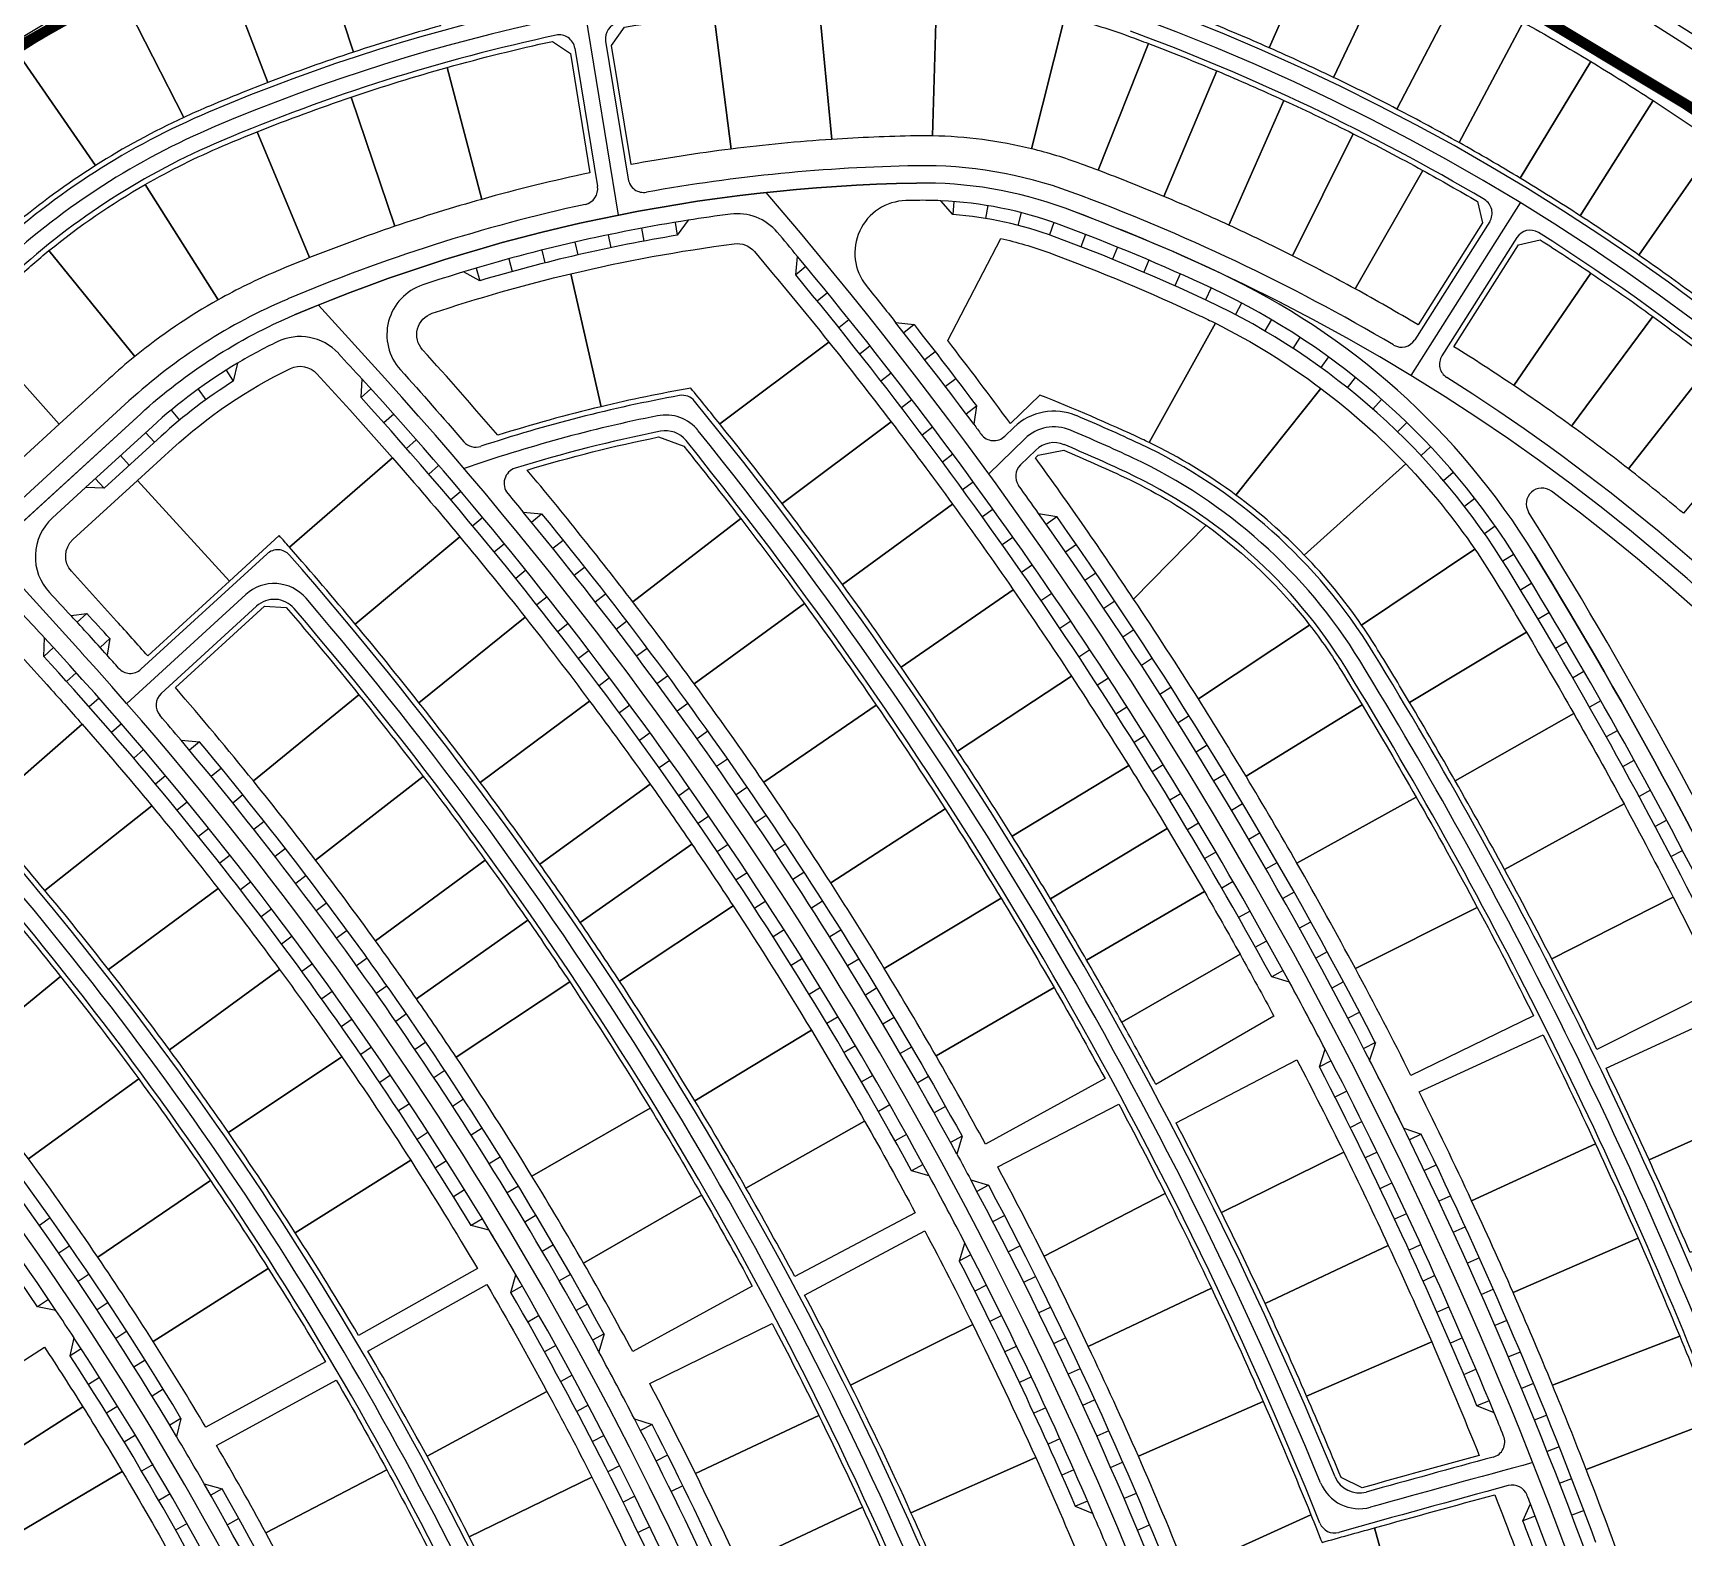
# Paper-space layout 'Layout1' of a CAD drawing. Extents: x 51 to 892, y -832 to -238.
# Drawn here: x 806.07 to 831.25, y -290.56 to -267.59 of the extents above; entities that cross this region are included whole.
import ezdxf

# ---------------------------------------------------------------- set-up
doc = ezdxf.new("R2010")
doc.units = 0
doc.header["$LTSCALE"] = 10
doc.header["$MEASUREMENT"] = 0
doc.linetypes.add('X-Base 100915$0$PHANTOMX2', pattern=[5, 2.5, -0.5, 0.5, -0.5, 0.5, -0.5])
doc.layers.add('L-ANNO-KPLN', color=254, linetype='Continuous')
doc.layers.add('L-ANNO-KPLN-SHET', color=139, linetype='X-Base 100915$0$PHANTOMX2')

# ---------------------------------------------------------------- blocks, each defined once
blk = doc.blocks.new('masterplan')
at = {"layer": 'L-ANNO-KPLN'}
for p, q in [((408006.825, 2905926.698), (408007.329, 2905923.617)), ((408006.669, 2905926.166), (408007.014, 2905924.055)), ((408007.138, 2905926.273), (408007.483, 2905924.165)), ((408012.454, 2905923.825), (408012.439, 2905923.626)), ((408012.97, 2905923.762), (408012.937, 2905923.565)), ((408013.479, 2905923.655), (408013.429, 2905923.461)), ((408021.094, 2905923.807), (408019.426, 2905921.169)), ((408007.687, 2905923.417), (408007.724, 2905923.22)), ((408008.199, 2905923.507), (408008.232, 2905923.31)), ((408013.976, 2905923.503), (408013.91, 2905923.315)), ((408020.629, 2905923.52), (408019.487, 2905921.714)), ((408006.669, 2905923.205), (408006.714, 2905923.01)), ((408007.177, 2905923.316), (408007.218, 2905923.12)), ((408014.463, 2905923.321), (408014.391, 2905923.134)), ((408014.947, 2905923.13), (408014.872, 2905922.945)), ((408021.042, 2905923.276), (408019.901, 2905921.471)), ((408005.661, 2905922.951), (408005.714, 2905922.758)), ((408006.164, 2905923.083), (408006.213, 2905922.889)), ((408015.427, 2905922.93), (408015.349, 2905922.746)), ((408005.161, 2905922.808), (408005.218, 2905922.616)), ((408010.194, 2905922.834), (408010.04, 2905922.706)), ((408015.904, 2905922.722), (408015.822, 2905922.54)), ((408010.524, 2905922.432), (408010.369, 2905922.306)), ((408016.377, 2905922.506), (408016.292, 2905922.325)), ((408003.768, 2905921.128), (408002.755, 2905922.245)), ((408016.843, 2905922.276), (408016.75, 2905922.099)), ((408010.695, 2905921.902), (408010.851, 2905922.027)), ((408011.845, 2905921.946), (408011.688, 2905921.822)), ((408017.297, 2905922.023), (408017.196, 2905921.851)), ((408011.175, 2905921.621), (408011.018, 2905921.497)), ((408017.63, 2905921.582), (408017.739, 2905921.749)), ((408012.008, 2905921.412), (408012.166, 2905921.534)), ((408018.167, 2905921.455), (408018.05, 2905921.293)), ((408001.35, 2905921.253), (408001.456, 2905921.084)), ((408001.52, 2905921.358), (408001.456, 2905921.084)), ((408003.41, 2905920.832), (408003.423, 2905921.114)), ((408011.338, 2905921.089), (408011.495, 2905921.211)), ((408012.484, 2905921.121), (408012.324, 2905921)), ((408018.457, 2905920.984), (408018.581, 2905921.14)), ((408000.919, 2905920.961), (408001.037, 2905920.8)), ((408003.558, 2905920.966), (408003.41, 2905920.832)), ((407995.622, 2905916.899), (407999.865, 2905920.782)), ((408000.509, 2905920.642), (408000.637, 2905920.488)), ((408011.813, 2905920.799), (408011.654, 2905920.678)), ((408012.638, 2905920.585), (408012.798, 2905920.705)), ((408018.98, 2905920.806), (408018.848, 2905920.656)), ((407994.45, 2905915.469), (408000.044, 2905920.587)), ((408003.905, 2905920.58), (408003.756, 2905920.447)), ((408011.968, 2905920.265), (408012.127, 2905920.385)), ((408013.368, 2905920.378), (408013.23, 2905920.244)), ((408019.223, 2905920.31), (408019.362, 2905920.454)), ((408000.357, 2905920.245), (407999.487, 2905919.449)), ((408000.119, 2905920.298), (408000.254, 2905920.151)), ((408004.25, 2905920.19), (408004.099, 2905920.058)), ((408013.535, 2905920.206), (408012.985, 2905919.671)), ((407999.735, 2905919.947), (407999.87, 2905919.8)), ((408012.439, 2905919.969), (408012.278, 2905919.85)), ((408013.703, 2905920.033), (408013.467, 2905919.805)), ((408019.727, 2905920.084), (408019.582, 2905919.947)), ((408004.591, 2905919.798), (408004.439, 2905919.667)), ((408019.922, 2905919.566), (408020.074, 2905919.696)), ((407999.204, 2905919.461), (407998.696, 2905918.997)), ((407999.487, 2905919.449), (407999.204, 2905919.461)), ((407999.352, 2905919.596), (407999.487, 2905919.449)), ((408004.929, 2905919.402), (408004.776, 2905919.273)), ((408012.585, 2905919.432), (408012.747, 2905919.55)), ((408013.051, 2905919.128), (408012.889, 2905919.012)), ((408020.403, 2905919.293), (408020.245, 2905919.171)), ((408005.263, 2905919.004), (408005.11, 2905918.876)), ((408006.008, 2905918.932), (408006.162, 2905919.059)), ((408013.745, 2905919.065), (408014.024, 2905919.017)), ((408013.86, 2905918.902), (408014.024, 2905919.017)), ((408020.548, 2905918.76), (408020.711, 2905918.875)), ((408005.594, 2905918.603), (408005.44, 2905918.476)), ((408006.491, 2905918.654), (408006.335, 2905918.528)), ((408013.19, 2905918.589), (408013.353, 2905918.705)), ((407999.144, 2905916.938), (407997.744, 2905918.483)), ((408000.048, 2905916.688), (408001.972, 2905918.448)), ((408014.322, 2905918.589), (408014.158, 2905918.475)), ((408021, 2905918.442), (408020.831, 2905918.335)), ((408005.922, 2905918.199), (408005.766, 2905918.074)), ((408006.659, 2905918.122), (408006.816, 2905918.246)), ((408013.651, 2905918.279), (408013.487, 2905918.165)), ((408014.452, 2905918.047), (408014.617, 2905918.159)), ((408007.138, 2905917.835), (408006.98, 2905917.713)), ((408013.781, 2905917.738), (408013.946, 2905917.851)), ((408021.272, 2905917.999), (408021.101, 2905917.895)), ((407999.832, 2905916.164), (408001.649, 2905917.827)), ((408000.356, 2905916.319), (408001.811, 2905917.65)), ((408006.246, 2905917.793), (408006.089, 2905917.669)), ((408014.909, 2905917.727), (408014.743, 2905917.616)), ((407998.981, 2905917.507), (407999.222, 2905917.541)), ((407999.222, 2905917.541), (407999.074, 2905917.405)), ((408006.567, 2905917.384), (408006.409, 2905917.261)), ((408007.298, 2905917.301), (408007.457, 2905917.422)), ((408014.238, 2905917.42), (408014.072, 2905917.309)), ((408021.54, 2905917.554), (408021.368, 2905917.451)), ((407999.573, 2905917.155), (407999.425, 2905917.021)), ((407999.573, 2905917.155), (407999.532, 2905916.902)), ((408015.031, 2905917.182), (408015.198, 2905917.293)), ((408021.805, 2905917.106), (408021.633, 2905917.005)), ((407998.712, 2905917.02), (407998.565, 2905916.884)), ((408006.885, 2905916.972), (408006.726, 2905916.85)), ((408007.772, 2905917.006), (408007.612, 2905916.886)), ((408014.36, 2905916.877), (408014.527, 2905916.988)), ((408015.483, 2905916.856), (408015.315, 2905916.747)), ((407999.062, 2905916.635), (407998.913, 2905916.501)), ((408007.922, 2905916.469), (408008.083, 2905916.588)), ((408021.894, 2905916.557), (408022.067, 2905916.657)), ((408007.199, 2905916.557), (408007.039, 2905916.437)), ((408014.812, 2905916.553), (408014.644, 2905916.444)), ((408015.596, 2905916.31), (408015.765, 2905916.417)), ((407999.408, 2905916.247), (407999.258, 2905916.114)), ((408007.509, 2905916.14), (408007.348, 2905916.021)), ((408008.391, 2905916.167), (408008.229, 2905916.049)), ((408014.925, 2905916.008), (408015.094, 2905916.116)), ((408022.326, 2905916.206), (408022.152, 2905916.107)), ((407999.75, 2905915.856), (407999.599, 2905915.725)), ((408016.044, 2905915.976), (408015.874, 2905915.87)), ((408000.66, 2905915.604), (408000.942, 2905915.579)), ((408000.942, 2905915.579), (408000.789, 2905915.451)), ((408007.816, 2905915.72), (408007.654, 2905915.603)), ((408008.696, 2905915.743), (408008.533, 2905915.627)), ((408015.372, 2905915.677), (408015.203, 2905915.57)), ((408022.582, 2905915.753), (408022.407, 2905915.655)), ((408000.089, 2905915.461), (407999.937, 2905915.332)), ((408008.997, 2905915.317), (408008.833, 2905915.202)), ((408016.149, 2905915.428), (408016.319, 2905915.533)), ((408001.275, 2905915.178), (408001.121, 2905915.051)), ((408008.119, 2905915.298), (408007.956, 2905915.182)), ((408015.477, 2905915.13), (408015.647, 2905915.235)), ((408016.591, 2905915.088), (408016.42, 2905914.985)), ((408022.659, 2905915.202), (408022.834, 2905915.299)), ((408000.424, 2905915.064), (408000.271, 2905914.935)), ((408008.419, 2905914.873), (408008.255, 2905914.759)), ((408009.129, 2905914.775), (408009.294, 2905914.889)), ((408023.084, 2905914.842), (408022.908, 2905914.747)), ((408000.756, 2905914.663), (408000.601, 2905914.536)), ((408001.605, 2905914.773), (408001.449, 2905914.647)), ((408015.919, 2905914.792), (408015.748, 2905914.688)), ((408016.687, 2905914.539), (408016.859, 2905914.641)), ((408001.93, 2905914.365), (408001.773, 2905914.241)), ((408008.715, 2905914.446), (408008.55, 2905914.333)), ((408009.588, 2905914.458), (408009.422, 2905914.346)), ((408016.016, 2905914.244), (408016.187, 2905914.347)), ((408023.33, 2905914.384), (408023.153, 2905914.29)), ((408001.083, 2905914.259), (408000.927, 2905914.134)), ((408017.124, 2905914.192), (408016.952, 2905914.091)), ((408001.407, 2905913.852), (408001.25, 2905913.728)), ((408002.252, 2905913.954), (408002.094, 2905913.831)), ((408009.008, 2905914.016), (408008.842, 2905913.904)), ((408009.712, 2905913.913), (408009.878, 2905914.024)), ((408016.452, 2905913.899), (408016.28, 2905913.798)), ((408023.395, 2905913.832), (408023.572, 2905913.924)), ((408009.297, 2905913.584), (408009.13, 2905913.473)), ((408010.165, 2905913.588), (408009.997, 2905913.479)), ((408017.213, 2905913.641), (408017.386, 2905913.741)), ((408001.727, 2905913.442), (408001.569, 2905913.32)), ((408002.57, 2905913.54), (408002.411, 2905913.419)), ((408016.714, 2905913.45), (408016.54, 2905913.35)), ((408002.884, 2905913.123), (408002.724, 2905913.004)), ((408009.582, 2905913.149), (408009.414, 2905913.04)), ((408010.448, 2905913.15), (408010.279, 2905913.042)), ((408017.644, 2905913.288), (408017.47, 2905913.19)), ((408002.043, 2905913.03), (408001.884, 2905912.909)), ((408016.972, 2905912.998), (408016.798, 2905912.9)), ((408017.724, 2905912.736), (408017.899, 2905912.833)), ((408002.356, 2905912.614), (408002.195, 2905912.494)), ((408003.194, 2905912.704), (408003.033, 2905912.586)), ((408009.864, 2905912.712), (408009.695, 2905912.604)), ((408010.727, 2905912.709), (408010.558, 2905912.603)), ((408017.052, 2905912.448), (408017.226, 2905912.545)), ((408018.15, 2905912.376), (408017.975, 2905912.28)), ((408002.664, 2905912.195), (408002.502, 2905912.077)), ((408003.5, 2905912.281), (408003.338, 2905912.165)), ((408010.142, 2905912.272), (408009.972, 2905912.166)), ((408011.002, 2905912.266), (408010.832, 2905912.161)), ((408017.477, 2905912.09), (408017.302, 2905911.994)), ((408003.803, 2905911.856), (408003.639, 2905911.741)), ((408010.416, 2905911.83), (408010.246, 2905911.726)), ((408011.274, 2905911.821), (408011.103, 2905911.717)), ((408018.398, 2905911.917), (408018.222, 2905911.823)), ((408002.968, 2905911.773), (408002.806, 2905911.657)), ((408003.269, 2905911.349), (408003.105, 2905911.234)), ((408004.101, 2905911.428), (408003.936, 2905911.314)), ((408010.686, 2905911.386), (408010.515, 2905911.283)), ((408011.542, 2905911.374), (408011.37, 2905911.271)), ((408018.466, 2905911.363), (408018.643, 2905911.456)), ((408003.565, 2905910.922), (408003.401, 2905910.809)), ((408004.395, 2905910.997), (408004.23, 2905910.885)), ((408010.953, 2905910.94), (408010.781, 2905910.838)), ((408011.807, 2905910.924), (408011.634, 2905910.823)), ((408018.884, 2905910.994), (408018.706, 2905910.902)), ((408018.884, 2905910.994), (408018.797, 2905910.724)), ((408004.686, 2905910.563), (408004.519, 2905910.453)), ((408018.21, 2905910.712), (408018.032, 2905910.62)), ((408003.858, 2905910.492), (408003.692, 2905910.38)), ((408011.216, 2905910.491), (408011.043, 2905910.391)), ((408012.067, 2905910.472), (408011.894, 2905910.373)), ((408004.146, 2905910.059), (408003.979, 2905909.949)), ((408004.972, 2905910.127), (408004.804, 2905910.018)), ((408011.475, 2905910.041), (408011.302, 2905909.942)), ((408018.447, 2905910.249), (408018.268, 2905910.159)), ((408012.324, 2905910.018), (408012.15, 2905909.92)), ((408018.501, 2905909.696), (408018.68, 2905909.785)), ((408004.431, 2905909.624), (408004.263, 2905909.515)), ((408005.254, 2905909.688), (408005.086, 2905909.581)), ((408011.731, 2905909.588), (408011.556, 2905909.49)), ((408012.577, 2905909.562), (408012.402, 2905909.465)), ((408019.317, 2905909.687), (408019.585, 2905909.595)), ((408019.585, 2905909.595), (408019.405, 2905909.508)), ((408018.91, 2905909.318), (408018.731, 2905909.231)), ((408004.711, 2905909.186), (408004.542, 2905909.079)), ((408005.533, 2905909.247), (408005.363, 2905909.141)), ((408011.982, 2905909.133), (408011.807, 2905909.037)), ((408012.078, 2905908.957), (408011.807, 2905909.037)), ((408019.631, 2905909.04), (408019.812, 2905909.126)), ((408005.807, 2905908.802), (408005.636, 2905908.698)), ((408012.981, 2905908.815), (408012.804, 2905908.721)), ((408018.956, 2905908.764), (408019.137, 2905908.85)), ((408004.987, 2905908.745), (408004.817, 2905908.64)), ((408020.035, 2905908.654), (408019.854, 2905908.57)), ((407998.663, 2905908.317), (407998.499, 2905908.202)), ((408005.259, 2905908.302), (408005.088, 2905908.198)), ((408006.077, 2905908.356), (408005.905, 2905908.253)), ((408013.047, 2905908.261), (408013.224, 2905908.353)), ((408019.359, 2905908.38), (408019.178, 2905908.295)), ((408020.073, 2905908.098), (408020.255, 2905908.181)), ((407998.961, 2905907.889), (407998.797, 2905907.776)), ((408006.343, 2905907.907), (408006.17, 2905907.806)), ((408012.536, 2905907.663), (408012.622, 2905907.932)), ((408013.463, 2905907.89), (408013.285, 2905907.799)), ((408019.397, 2905907.825), (408019.579, 2905907.909)), ((408012.714, 2905907.755), (408012.536, 2905907.663)), ((408020.471, 2905907.707), (408020.288, 2905907.625)), ((407999.256, 2905907.458), (407999.09, 2905907.346)), ((408005.867, 2905907.277), (408005.694, 2905907.177)), ((408006.604, 2905907.455), (408006.431, 2905907.356)), ((408012.95, 2905907.292), (408012.772, 2905907.201)), ((408013.519, 2905907.334), (408013.698, 2905907.424)), ((408019.794, 2905907.436), (408019.612, 2905907.353)), ((407998.638, 2905907.072), (407998.472, 2905906.96)), ((407999.546, 2905907.024), (407999.379, 2905906.914)), ((408020.5, 2905907.15), (408020.683, 2905907.23)), ((408006.125, 2905906.826), (408005.951, 2905906.727)), ((408006.862, 2905907.001), (408006.687, 2905906.904)), ((408013.182, 2905906.826), (408013.003, 2905906.738)), ((408013.93, 2905906.956), (408013.75, 2905906.868)), ((408019.823, 2905906.88), (408020.006, 2905906.961)), ((407999.831, 2905906.587), (407999.663, 2905906.478)), ((408007.115, 2905906.545), (408006.94, 2905906.449)), ((408007.115, 2905906.545), (408007.036, 2905906.273)), ((408020.892, 2905906.753), (408020.708, 2905906.673)), ((407999.136, 2905906.32), (407998.968, 2905906.212)), ((408006.379, 2905906.372), (408006.204, 2905906.275)), ((408013.411, 2905906.359), (408013.231, 2905906.272)), ((408013.977, 2905906.4), (408014.157, 2905906.487)), ((408020.215, 2905906.484), (408020.031, 2905906.405)), ((408020.913, 2905906.195), (408021.097, 2905906.273)), ((408000.111, 2905906.146), (407999.942, 2905906.04)), ((408014.381, 2905906.015), (408014.199, 2905905.931)), ((408020.235, 2905905.928), (408020.419, 2905906.006)), ((407999.417, 2905905.883), (407999.248, 2905905.776)), ((408006.629, 2905905.916), (408006.453, 2905905.821)), ((408013.635, 2905905.89), (408013.454, 2905905.804)), ((408021.298, 2905905.792), (408021.114, 2905905.715)), ((408000.388, 2905905.703), (408000.217, 2905905.598)), ((408014.418, 2905905.459), (408014.6, 2905905.542)), ((408020.62, 2905905.527), (408020.435, 2905905.45)), ((407999.693, 2905905.442), (407999.523, 2905905.337)), ((408000.659, 2905905.257), (408000.488, 2905905.154)), ((408000.659, 2905905.257), (408000.59, 2905904.983)), ((408006.874, 2905905.458), (408006.697, 2905905.364)), ((408007.579, 2905905.249), (408007.849, 2905905.162)), ((408013.855, 2905905.419), (408013.674, 2905905.335)), ((408021.311, 2905905.234), (408021.496, 2905905.309)), ((407999.965, 2905904.999), (407999.793, 2905904.895)), ((408007.115, 2905904.997), (408006.938, 2905904.905)), ((408007.849, 2905905.162), (408007.671, 2905905.071)), ((408014.816, 2905905.067), (408014.633, 2905904.985)), ((408014.072, 2905904.946), (408013.889, 2905904.864)), ((408021.69, 2905904.825), (408021.504, 2905904.752)), ((408000.232, 2905904.553), (408000.059, 2905904.451)), ((408007.352, 2905904.534), (408007.174, 2905904.444)), ((408008.085, 2905904.697), (408007.906, 2905904.607)), ((408014.844, 2905904.51), (408015.027, 2905904.59)), ((408001.014, 2905904.258), (408001.287, 2905904.183)), ((408014.284, 2905904.471), (408014.101, 2905904.391)), ((408021.694, 2905904.268), (408021.881, 2905904.34)), ((408000.494, 2905904.104), (408000.32, 2905904.004)), ((408001.287, 2905904.183), (408001.113, 2905904.084)), ((408007.585, 2905904.069), (408007.405, 2905903.98)), ((408008.317, 2905904.229), (408008.137, 2905904.141)), ((408014.493, 2905903.995), (408014.309, 2905903.916)), ((408015.235, 2905904.112), (408015.051, 2905904.033)), ((408014.569, 2905903.808), (408014.307, 2905903.915)), ((408021.321, 2905903.767), (408021.135, 2905903.695)), ((408022.068, 2905903.853), (408021.881, 2905903.782)), ((408000.751, 2905903.652), (408000.577, 2905903.554)), ((408001.542, 2905903.728), (408001.368, 2905903.631)), ((408007.813, 2905903.602), (408007.633, 2905903.515)), ((408015.254, 2905903.554), (408015.439, 2905903.632))]:
    blk.add_line(p, q, dxfattribs=at)
at = {"layer": 'L-ANNO-KPLN', "flags": 128}
for points in [[(407987.089, 2905922.587, 0.491701), (407986.961, 2905921.645), (407988.73, 2905919.853, 0.404803), (407989.564, 2905919.834, -0.001364), (407990.049, 2905920.28), (407995.643, 2905925.397, -0.085265), (407999.848, 2905928.098, -0.033159), (408003.847, 2905929.488), (408004.83, 2905929.725, -0.054931), (408011.772, 2905930.61, -0.092871), (408016.4, 2905929.824, -0.235816), (408038.881, 2905905.895)], [(408039.142, 2905905.689, 0.237759), (408016.466, 2905930.004, 0.092871), (408011.769, 2905930.802, 0.100087), (407999.328, 2905928.065), (407999.328, 2905928.065, -0.010032), (407998.144, 2905927.57), (407994.226, 2905926.023, 0.036422), (407987.089, 2905922.587)], [(407989.65, 2905918.613), (407996.199, 2905924.789, -0.085265), (408000.169, 2905927.339, -0.033055), (408004.053, 2905928.69), (408005.024, 2905928.924, -0.054931), (408011.786, 2905929.786, -0.092871), (408016.114, 2905929.051, -0.235975), (408038.098, 2905905.638), (408038.827, 2905903.603, -0.048331), (408039.536, 2905900.795, -0.029547), (408039.928, 2905896.53)]]:
    blk.add_lwpolyline(points, format="xyb", dxfattribs=at)
at = {"layer": 'L-ANNO-KPLN'}
for points in [[(408004.619, 2905926.506, 0.012026), (408003.291, 2905926.104), (408002.641, 2905928.08, -0.01181), (408004.036, 2905928.503)], [(408018.105, 2905928.074), (408017.266, 2905926.17, 0.008039), (408016.271, 2905926.59), (408017.042, 2905928.521, -0.008084)], [(408003.291, 2905926.104, 0.012034), (408001.984, 2905925.639), (408001.24, 2905927.581, -0.012034), (408002.641, 2905928.08)], [(408019.139, 2905927.598), (408018.247, 2905925.719, 0.008047), (408017.266, 2905926.17), (408018.105, 2905928.074, -0.008001)], [(408001.984, 2905925.639, 0.008745), (408001.049, 2905925.262, 0.008186), (408000.702, 2905925.108), (407999.754, 2905926.961, -0.00968), (408000.238, 2905927.177, -0.008738), (408001.24, 2905927.581)], [(408020.173, 2905927.082), (408019.213, 2905925.236, 0.008041), (408018.247, 2905925.719), (408019.139, 2905927.598, -0.008104)], [(408000.702, 2905925.108, 0.032949), (407999.353, 2905924.372), (407998.17, 2905926.086, -0.032927), (407999.754, 2905926.961)], [(408012.186, 2905926.905), (408012.126, 2905924.826, 0.009188), (408011.871, 2905924.826, 0.012251), (408010.591, 2905924.773), (408010.39, 2905926.845, -0.012823), (408011.835, 2905926.906, -0.009775)], [(408014.146, 2905926.646), (408013.638, 2905924.629, 0.054935), (408012.126, 2905924.826), (408012.186, 2905926.905, -0.054859)], [(408021.142, 2905926.559), (408020.163, 2905924.723, 0.008036), (408019.213, 2905925.236), (408020.173, 2905927.082, -0.007728)], [(408009.056, 2905924.626, 0.014789), (408007.527, 2905924.388), (408007.23, 2905926.205), (408007.428, 2905926.484, -0.01222), (408008.791, 2905926.689)], [(408010.591, 2905924.773, 0.014748), (408009.056, 2905924.626), (408008.791, 2905926.689, -0.014254), (408010.39, 2905926.845)], [(408015.118, 2905926.349, -0.002535), (408015.423, 2905926.235), (408014.656, 2905924.301, 0.002232), (408014.398, 2905924.397), (408014.398, 2905924.397, 0.028556), (408013.638, 2905924.629), (408014.146, 2905926.646, -0.028151)], [(408022.171, 2905925.961), (408021.095, 2905924.18, 0.008036), (408020.163, 2905924.723), (408021.142, 2905926.559, -0.008335)], [(408006.602, 2905926.081), (408006.899, 2905924.263, 0.016255), (408005.249, 2905923.858), (408004.723, 2905925.87, -0.014668), (408006.329, 2905926.268)], [(408016.466, 2905925.818), (408015.659, 2905923.901, 0.008741), (408014.656, 2905924.301), (408015.423, 2905926.235, -0.008525)], [(407999.353, 2905924.372, 0.033098), (407998.106, 2905923.461), (407996.77, 2905925.056, -0.031627), (407998.17, 2905926.086)], [(408023.123, 2905925.365), (408022.011, 2905923.607, 0.008034), (408021.095, 2905924.18), (408022.171, 2905925.961, -0.007884)], [(408005.249, 2905923.858, 0.013277), (408003.923, 2905923.447), (408003.256, 2905925.417, -0.013621), (408004.723, 2905925.87)], [(408017.49, 2905925.367), (408016.647, 2905923.465, 0.008755), (408015.659, 2905923.901), (408016.466, 2905925.818, -0.008493)], [(408003.923, 2905923.447, 0.013276), (408002.621, 2905922.968), (408001.824, 2905924.889, -0.013536), (408003.256, 2905925.417)], [(408018.548, 2905924.858), (408017.619, 2905922.997, 0.008731), (408016.647, 2905923.465), (408017.49, 2905925.367, -0.008891)], [(408024.094, 2905924.713), (408022.907, 2905923.006, 0.00803), (408022.011, 2905923.607), (408023.123, 2905925.365, -0.00822)], [(408002.621, 2905922.968, 0.005306), (408002.111, 2905922.758, 0.027485), (408001.227, 2905922.325), (408000.114, 2905924.084, -0.029998), (408001.299, 2905924.673, -0.005073), (408001.824, 2905924.889)], [(408019.607, 2905924.3), (408018.575, 2905922.493, 0.008745), (408017.619, 2905922.997), (408018.548, 2905924.858, -0.009079)], [(408025.018, 2905924.049), (408023.785, 2905922.374, 0.008059), (408022.907, 2905923.006), (408024.094, 2905924.713, -0.007996)], [(408020.443, 2905923.824), (408020.521, 2905923.499), (408019.537, 2905921.943, 0.00898), (408018.575, 2905922.493), (408019.607, 2905924.3, -0.007308)], [(408001.227, 2905922.325, 0.042955), (407999.956, 2905921.462), (407998.645, 2905923.076, -0.040438), (408000.114, 2905924.084)], [(408009.41, 2905923.061, -0.006632), (408010.545, 2905921.68), (408008.879, 2905920.433, 0.002697), (408008.439, 2905920.976, 0.015444), (408007.069, 2905920.694), (408006.61, 2905922.723, -0.025654), (408009.102, 2905923.18, -0.255298)], [(408013.9, 2905923.046, -0.021168), (408016.205, 2905922.083, -0.00643), (408016.445, 2905921.967), (408015.435, 2905920.146, 0.003837), (408015.323, 2905920.199, 0.015481), (408013.763, 2905920.872), (408013.315, 2905920.438, 0.005767), (408012.359, 2905921.703), (408013.168, 2905923.26, -0.034576)], [(408022.172, 2905922.733), (408020.995, 2905921.018, 0.008798), (408020.083, 2905921.61), (408021.067, 2905923.165), (408021.398, 2905923.24, -0.00703)], [(407999.956, 2905921.462, 0.014696), (407999.558, 2905921.118), (407998.8, 2905920.425), (407997.416, 2905921.978), (407998.154, 2905922.653, -0.014718), (407998.645, 2905923.076)], [(408007.069, 2905920.694, 0.018072), (408005.493, 2905920.258, 0.006933), (408004.346, 2905921.562, -0.541096), (408004.492, 2905922.119, -0.022293), (408006.61, 2905922.723)], [(408023.117, 2905922.071), (408021.879, 2905920.399, 0.008737), (408020.995, 2905921.018), (408022.172, 2905922.733, -0.008778)], [(408018.053, 2905920.973), (408016.756, 2905919.346, 0.046055), (408015.435, 2905920.146), (408016.445, 2905921.967, -0.045216)], [(408024.031, 2905921.381), (408022.746, 2905919.746, 0.008798), (408021.879, 2905920.399), (408023.117, 2905922.071, -0.008711)], [(408011.495, 2905920.464), (408009.831, 2905919.217, 0.005912), (408008.879, 2905920.433), (408010.545, 2905921.68, -0.005736)], [(408024.921, 2905920.66), (408023.584, 2905919.067, 0.008733), (408022.746, 2905919.746), (408024.031, 2905921.381, -0.008705)], [(408002.733, 2905921.197), (408003.234, 2905920.645, -0.004009), (408003.887, 2905919.912), (408002.314, 2905918.551, 0.00105), (408002.159, 2905918.727), (408001.398, 2905918.031), (407999.994, 2905919.566), (408000.53, 2905920.056, -0.07264), (408002.329, 2905921.276, -0.332926)], [(408019.348, 2905919.821), (408017.799, 2905918.431, 0.041351), (408016.756, 2905919.346), (408018.053, 2905920.973, -0.041441)], [(408012.433, 2905919.206), (408010.754, 2905917.979, 0.005911), (408009.831, 2905919.217), (408011.495, 2905920.464, -0.005828)], [(408008.332, 2905920.091, -0.005429), (408009.202, 2905918.986), (408007.552, 2905917.718, 0.010264), (408005.942, 2905919.727, -0.023503), (408007.946, 2905920.232)], [(408004.914, 2905918.71), (408003.318, 2905917.377, 0.006535), (408002.314, 2905918.551), (408003.887, 2905919.912, -0.006453)], [(408015.051, 2905919.62, -0.046863), (408016.302, 2905918.884), (408015.195, 2905917.759, 0.009527), (408013.697, 2905919.916), (408013.737, 2905919.956), (408014.131, 2905920.03, -0.009401)], [(408020.403, 2905918.519), (408018.675, 2905917.361, 0.041252), (408017.799, 2905918.431), (408019.348, 2905919.821, -0.040073)], [(408001.398, 2905918.031), (408000.152, 2905916.891, 0.003171), (407999.677, 2905917.422), (407998.988, 2905918.182, -0.412811), (407999.011, 2905918.666), (407999.994, 2905919.566)], [(408013.358, 2905917.902), (408011.647, 2905916.719, 0.005912), (408010.754, 2905917.979), (408012.433, 2905919.206, -0.005951)], [(408010.171, 2905917.691), (408008.491, 2905916.465, 0.006248), (408007.552, 2905917.718), (408009.202, 2905918.986, -0.006244)], [(408017.881, 2905917.363), (408016.183, 2905916.235, 0.006593), (408015.195, 2905917.759), (408016.302, 2905918.884, -0.070992)], [(408005.91, 2905917.483), (408004.29, 2905916.178, 0.006534), (408003.318, 2905917.377), (408004.914, 2905918.71, -0.006455)], [(408020.692, 2905918.074, -0.003282), (408021.188, 2905917.253), (408019.406, 2905916.182, 0.0033), (408018.919, 2905916.986, 0.013313), (408018.675, 2905917.361), (408020.403, 2905918.519, -0.012705)], [(408014.248, 2905916.581), (408012.51, 2905915.439, 0.005912), (408011.647, 2905916.719), (408013.358, 2905917.902, -0.005915)], [(408002.265, 2905917.632, -0.007407), (408003.375, 2905916.298), (408001.763, 2905914.984, 0.008221), (408000.573, 2905916.409), (408001.931, 2905917.651)], [(408011.269, 2905916.139), (408009.554, 2905914.963, 0.007339), (408008.491, 2905916.465), (408010.171, 2905917.691, -0.007352)], [(408006.894, 2905916.203), (408005.226, 2905914.96, 0.006499), (408004.29, 2905916.178), (408005.91, 2905917.483, -0.006593)], [(408018.373, 2905916.652, -0.002117), (408018.681, 2905916.146), (408016.911, 2905915.054, 0.005053), (408016.183, 2905916.235), (408017.881, 2905917.363, -0.027925)], [(407997.928, 2905917.207), (407998.61, 2905916.455, -0.003715), (407999.15, 2905915.85), (407997.582, 2905914.483), (407997.554, 2905914.514), (407997.001, 2905914.008), (407995.62, 2905915.564), (407997.441, 2905917.23, -0.415617)], [(408021.911, 2905916.013), (408020.104, 2905914.983, 0.004854), (408019.406, 2905916.182), (408021.188, 2905917.253, -0.004893)], [(408015.121, 2905915.218), (408013.343, 2905914.139, 0.005916), (408012.51, 2905915.439), (408014.248, 2905916.581, -0.006008)], [(408004.354, 2905915.053), (408002.712, 2905913.776, 0.006801), (408001.763, 2905914.984), (408003.375, 2905916.298, -0.006776)], [(408007.819, 2905914.934), (408006.135, 2905913.712, 0.006531), (408005.226, 2905914.96), (408006.894, 2905916.203, -0.006412)], [(408012.319, 2905914.558), (408010.573, 2905913.429, 0.007347), (408009.554, 2905914.963), (408011.269, 2905916.139, -0.007345)], [(408019.509, 2905914.735), (408017.688, 2905913.729, 0.005589), (408016.911, 2905915.054), (408018.681, 2905916.146, -0.005788)], [(408000.212, 2905914.606), (407998.583, 2905913.311, 0.007293), (407997.582, 2905914.483), (407999.15, 2905915.85, -0.007446)], [(408022.679, 2905914.632), (408020.854, 2905913.633, 0.005394), (408020.104, 2905914.983), (408021.911, 2905916.013, -0.00538)], [(408015.709, 2905914.258), (408013.926, 2905913.187, 0.004291), (408013.343, 2905914.139), (408015.121, 2905915.218, -0.004203)], [(408005.302, 2905913.776), (408003.628, 2905912.543, 0.006801), (408002.712, 2905913.776), (408004.354, 2905915.053, -0.00682)], [(408008.453, 2905914.021), (408006.751, 2905912.825, 0.004583), (408006.135, 2905913.712), (408007.819, 2905914.934, -0.00456)], [(408001.225, 2905913.345), (407999.552, 2905912.109, 0.007303), (407998.583, 2905913.311), (408000.212, 2905914.606, -0.007364)], [(408020.439, 2905913.055), (408018.579, 2905912.121, 0.006683), (408017.688, 2905913.729), (408019.509, 2905914.735, -0.006785)], [(408023.428, 2905913.212), (408021.575, 2905912.268, 0.005405), (408020.854, 2905913.633), (408022.679, 2905914.632, -0.005465)], [(408013.173, 2905913.194), (408011.391, 2905912.122, 0.006158), (408010.573, 2905913.429), (408012.319, 2905914.558, -0.006238)], [(408016.276, 2905913.296), (408014.478, 2905912.251, 0.004171), (408013.926, 2905913.187), (408015.709, 2905914.258)], [(408009.085, 2905913.077), (408007.351, 2905911.927, 0.00459), (408006.751, 2905912.825), (408008.453, 2905914.021, -0.004681)], [(408005.951, 2905912.86), (408004.251, 2905911.661, 0.004797), (408003.628, 2905912.543), (408005.302, 2905913.776, -0.004842)], [(407997.658, 2905913.417, -0.008766), (407998.823, 2905912), (407997.214, 2905910.681, 0.009741), (407995.971, 2905912.191, -0.002463), (407996.772, 2905912.931), (407997.325, 2905913.437)], [(408002.162, 2905912.108), (408000.485, 2905910.879, 0.007315), (407999.552, 2905912.109), (408001.225, 2905913.345, -0.007064)], [(408010.278, 2905911.18), (408008.499, 2905910.103, 0.009112), (408007.351, 2905911.927), (408009.085, 2905913.077, -0.009163)], [(408013.981, 2905911.832), (408012.181, 2905910.788, 0.006188), (408011.391, 2905912.122), (408013.173, 2905913.194, -0.006144)], [(408016.819, 2905912.339), (408015.014, 2905911.305, 0.004169), (408014.478, 2905912.251), (408016.276, 2905913.296, -0.004115)], [(408021.297, 2905911.402), (408019.428, 2905910.49, 0.006679), (408018.579, 2905912.121), (408020.439, 2905913.055, -0.006578)], [(408024.124, 2905911.824), (408022.266, 2905910.887, 0.005404), (408021.575, 2905912.268), (408023.428, 2905913.212, -0.005277)], [(408006.59, 2905911.918), (408004.858, 2905910.767, 0.00481), (408004.251, 2905911.661), (408005.951, 2905912.86, -0.004903)], [(408017.337, 2905911.392), (408015.534, 2905910.352, 0.004179), (408015.014, 2905911.305), (408016.819, 2905912.339, -0.004014)], [(408003.112, 2905910.776), (408001.382, 2905909.622, 0.007312), (408000.485, 2905910.879), (408002.162, 2905912.108, -0.007441)], [(408000.014, 2905910.439), (407998.33, 2905909.218, 0.009163), (407997.214, 2905910.681), (407998.823, 2905912, -0.009388)], [(408007.817, 2905909.992), (408006.014, 2905908.954, 0.009533), (408004.858, 2905910.767), (408006.59, 2905911.918, -0.009765)], [(408014.759, 2905910.441), (408012.934, 2905909.443, 0.006163), (408012.181, 2905910.788), (408013.981, 2905911.832, -0.006183)], [(408024.959, 2905910.052), (408023.061, 2905909.201, 0.005407), (408022.406, 2905910.599), (408024.296, 2905911.469, -0.005315)], [(408011.091, 2905909.793), (408009.28, 2905908.771, 0.006543), (408008.499, 2905910.103), (408010.278, 2905911.18, -0.006585)], [(408022.242, 2905909.449), (408020.353, 2905908.577, 0.006703), (408019.553, 2905910.239), (408021.444, 2905911.108, -0.006504)], [(408004.164, 2905909.196), (408002.402, 2905908.09, 0.00869), (408001.382, 2905909.622), (408003.112, 2905910.776, -0.008635)], [(408018.401, 2905909.32), (408016.535, 2905908.401, 0.00587), (408015.843, 2905909.768), (408017.686, 2905910.73, -0.005882)], [(408001.11, 2905908.886), (407999.391, 2905907.715, 0.009166), (407998.33, 2905909.218), (408000.014, 2905910.439, -0.009102)], [(408015.677, 2905908.688), (408013.829, 2905907.733, 0.006136), (408013.121, 2905909.096), (408014.968, 2905910.054, -0.005962)], [(408025.615, 2905908.568), (408023.686, 2905907.789, 0.0054), (408023.061, 2905909.201), (408024.959, 2905910.052, -0.005526)], [(408008.604, 2905908.664), (408006.802, 2905907.626, 0.006841), (408006.014, 2905908.954), (408007.817, 2905909.992, -0.006614)], [(408011.864, 2905908.394), (408010.024, 2905907.422, 0.00653), (408009.28, 2905908.771), (408011.091, 2905909.793, -0.006539)], [(408019.082, 2905907.896), (408017.201, 2905907.008, 0.005916), (408016.535, 2905908.401), (408018.401, 2905909.32, -0.005867)], [(408022.893, 2905908.007), (408020.986, 2905907.178, 0.005589), (408020.353, 2905908.577), (408022.242, 2905909.449, -0.005599)], [(408005.183, 2905907.542), (408003.369, 2905906.524, 0.008693), (408002.402, 2905908.09), (408004.164, 2905909.196, -0.008842)], [(408001.99, 2905907.545), (408000.234, 2905906.431, 0.007654), (407999.391, 2905907.715), (408001.11, 2905908.886, -0.007672)], [(408009.377, 2905907.275), (408007.552, 2905906.276, 0.006839), (408006.802, 2905907.626), (408008.604, 2905908.664, -0.006815)], [(408016.385, 2905907.242), (408014.504, 2905906.353, 0.006134), (408013.829, 2905907.733), (408015.677, 2905908.688, -0.006226)], [(408012.741, 2905906.689), (408010.877, 2905905.766, 0.006523), (408010.175, 2905907.14), (408012.01, 2905908.118, -0.006581)], [(408019.744, 2905906.423), (408017.836, 2905905.594, 0.005939), (408017.201, 2905907.008), (408019.082, 2905907.896, -0.006005)], [(408023.529, 2905906.511), (408021.587, 2905905.764, 0.005584), (408020.986, 2905907.178), (408022.893, 2905908.007, -0.005747)], [(408002.865, 2905906.119), (408001.038, 2905905.122, 0.007656), (408000.234, 2905906.431), (408001.99, 2905907.545, -0.008002)], [(408006.243, 2905905.67), (408004.414, 2905904.68, 0.0087), (408003.511, 2905906.283), (408005.326, 2905907.3, -0.008514)], [(408017.173, 2905905.513), (408015.268, 2905904.679, 0.007343), (408014.504, 2905906.353), (408016.385, 2905907.242, -0.007351)], [(408010.394, 2905905.299), (408008.511, 2905904.414, 0.006844), (408007.811, 2905905.791), (408009.681, 2905906.703, -0.006734)], [(408013.701, 2905904.66), (408011.798, 2905903.818, 0.009106), (408010.877, 2905905.766), (408012.741, 2905906.689, -0.009175)], [(408024.044, 2905905.222), (408022.102, 2905904.476, 0.005046), (408021.587, 2905905.764), (408023.529, 2905906.511, -0.004911)], [(407999.162, 2905905.432), (407997.409, 2905904.312, 0.005806), (407996.825, 2905905.22), (407998.574, 2905906.346, -0.005591)], [(408020.469, 2905904.691, 0.001149), (408018.682, 2905904.199), (408018.36, 2905904.357, 0.005144), (408017.836, 2905905.594), (408019.744, 2905906.423, -0.006982)], [(408003.8, 2905904.47), (408001.955, 2905903.509, 0.007649), (408001.2, 2905904.846), (408003.027, 2905905.843, -0.007551)], [(408006.93, 2905904.359), (408005.058, 2905903.45, 0.006572), (408004.414, 2905904.68), (408006.243, 2905905.67, -0.00675)], [(408017.901, 2905903.787), (408016.006, 2905902.924, 0.007601), (408015.268, 2905904.679), (408017.173, 2905905.513, -0.007251)], [(407999.764, 2905904.446), (407997.973, 2905903.39, 0.005797), (407997.409, 2905904.312), (407999.162, 2905905.432, -0.005951)], [(408011.056, 2905903.904), (408009.174, 2905903.02, 0.006844), (408008.511, 2905904.414), (408010.394, 2905905.299, -0.006599)], [(408024.126, 2905905.01), (408024.914, 2905905.219), (408025.441, 2905903.207), (408023.874, 2905902.791, 0.000475), (408023.138, 2905902.595, -0.389928), (408022.725, 2905902.811, 0.006456), (408022.102, 2905904.476), (408024.044, 2905905.222, -0.000845)], [(408014.423, 2905902.99, 0.001148), (408012.645, 2905902.471), (408012.321, 2905902.624, 0.005516), (408011.798, 2905903.818), (408013.701, 2905904.66, -0.007428)], [(408000.572, 2905903.036), (407998.74, 2905902.05, 0.008271), (407997.973, 2905903.39), (407999.764, 2905904.446, -0.008352)], [(408004.541, 2905903.054), (408002.668, 2905902.149, 0.007651), (408001.955, 2905903.509), (408003.8, 2905904.47, -0.007666)], [(408007.619, 2905902.948), (408005.736, 2905902.064, 0.007302), (408005.058, 2905903.45), (408006.93, 2905904.359, -0.007155)], [(408021.311, 2905902.487, -0.438102), (408021.079, 2905902.038, 0.001077), (408019.426, 2905901.583), (408018.87, 2905903.587, -0.00119), (408020.706, 2905904.092, -0.006364)], [(408011.81, 2905902.189), (408009.912, 2905901.336, 0.008149), (408009.174, 2905903.02), (408011.056, 2905903.904, -0.008012)], [(408018.07, 2905903.364, -0.000532), (408018.87, 2905903.587), (408019.426, 2905901.583, 0.001507), (408017.109, 2905900.931, -0.392261), (408016.692, 2905901.143, 0.007612), (408016.006, 2905902.924), (408017.901, 2905903.787, -0.001807)]]:
    blk.add_lwpolyline(points, format="xyb", close=True, dxfattribs=at)
for points in [[(407986.709, 2905890.192, 0.098002), (407980.45, 2905900.394, -0.408262), (407980.493, 2905901.849, 0.005259), (407990.648, 2905911.826, -0.011526), (407994.45, 2905915.469), (408000.044, 2905920.587, -0.085274), (408002.392, 2905922.095, -0.096234), (408011.884, 2905924.106, 0.096234), (408002.392, 2905922.095)], [(408021.305, 2905918.451, -0.056149), (408028.384, 2905903.347, 0.056149), (408021.305, 2905918.451, 0.146603), (408016.511, 2905922.735, 0.021168), (408014.149, 2905923.722, 0.092863), (408011.884, 2905924.106)], [(408017.302, 2905911.994, 0.047831), (408010.04, 2905922.706), (408010.066, 2905922.988, 0.001765), (408009.758, 2905923.355, 0.255298), (408009.043, 2905923.632, 0.006481), (408008.397, 2905923.539), (408008.232, 2905923.31, 0.030992), (408005.218, 2905922.616), (408004.969, 2905922.75, 0.006481), (408004.348, 2905922.552, 0.541096), (408004.007, 2905921.257, -0.005869), (408004.975, 2905920.16)], [(408026.913, 2905906.606, 0.000165), (408026.895, 2905906.651), (408026.636, 2905906.764, 0.015761), (408024.781, 2905911.046), (408024.876, 2905911.312, 0.003906), (408024.37, 2905912.356), (408024.103, 2905912.446, 0.022255), (408020.91, 2905918.208, 0.146603), (408016.314, 2905922.315, 0.021168), (408013.989, 2905923.286, 0.069003), (408012.439, 2905923.626), (408012.255, 2905923.837, 0.015339), (408011.888, 2905923.842, 0.001646), (408011.722, 2905923.839, 0.622299), (408011.119, 2905922.537, -0.002603), (408011.564, 2905921.979), (408011.845, 2905921.946, -0.005691), (408012.798, 2905920.705), (408012.758, 2905920.425, -0.000688), (408012.87, 2905920.273)], [(408024.37, 2905912.356, 0.022929), (408021.08, 2905918.313, 0.146603), (408016.399, 2905922.496, 0.021168), (408014.058, 2905923.474, 0.077414), (408012.255, 2905923.837, 0.077414)], [(408008.397, 2905923.539, 0.034968), (408004.969, 2905922.75, 0.034968)], [(408017.573, 2905911.914, 0.049305), (408010.066, 2905922.988)], [(408012.758, 2905920.425, 0.00715), (408011.564, 2905921.979)], [(408001.52, 2905921.358, 0.050842), (408000.222, 2905920.392), (407999.204, 2905919.461)], [(408005.645, 2905919.371, -0.001483), (408005.881, 2905919.087), (408006.162, 2905919.059, -0.045948), (408012.577, 2905909.562), (408012.498, 2905909.29, -0.001791), (408012.71, 2905908.897), (408012.981, 2905908.815, -0.031316), (408016.213, 2905901.694), (408016.097, 2905901.436, -0.001926), (408016.264, 2905900.986, 0.392261), (408017.234, 2905900.493, -0.000349), (408017.771, 2905900.645), (408017.909, 2905900.892, -0.001624), (408020.415, 2905901.59), (408020.661, 2905901.451, -0.000349), (408021.199, 2905901.598, 0.438102), (408021.74, 2905902.642, 0.001765), (408021.575, 2905903.093), (408021.318, 2905903.21, 0.001912), (408021.135, 2905903.695), (408021.25, 2905903.954, 0.000524), (408021.198, 2905904.086)], [(408012.498, 2905909.29, 0.047557), (408005.881, 2905919.087, 0.047428)], [(408008.609, 2905901.876, 0.000632), (408008.552, 2905902.005), (408008.288, 2905902.105, 0.025762), (408005.694, 2905907.177), (408005.766, 2905907.45, 0.003563), (408005.363, 2905908.131), (408005.088, 2905908.198, 0.049211), (407998.565, 2905916.884), (407998.576, 2905917.167, 0.002161), (407998.249, 2905917.518, 0.410187), (407997.126, 2905917.56)], [(407999.532, 2905916.902, 0.003651), (407998.981, 2905917.507, 0.003651)], [(408007.036, 2905906.273, 0.050535), (408000.66, 2905915.604, 0.050366)], [(408002.782, 2905899.622, 0.000783), (408002.719, 2905899.763), (408002.454, 2905899.862, 0.03695), (407998.968, 2905906.212), (407999.027, 2905906.488, 0.002545), (407998.749, 2905906.906), (407998.472, 2905906.96, 0.03695), (407993.984, 2905912.646), (407993.996, 2905912.929, 0.002435), (407993.669, 2905913.28, 0.417271), (407992.532, 2905913.307, 0.001237), (407992.127, 2905912.915), (407992.123, 2905912.633, 0.003544), (407990.976, 2905911.498, -0.000364), (407990.281, 2905910.801), (407989.998, 2905910.801, -0.000208), (407989.599, 2905910.403, 0.405158), (407989.581, 2905909.289, -0.002754), (407989.907, 2905908.937), (407990.19, 2905908.924, -0.002984), (407990.539, 2905908.536), (407990.522, 2905908.253, -0.000335), (407990.56, 2905908.209)], [(408020.841, 2905904.988, 0.001406), (408020.697, 2905905.342), (408020.435, 2905905.45, 0.021033), (408018.032, 2905910.62), (408018.118, 2905910.89, 0.004265), (408017.573, 2905911.914), (408017.302, 2905911.994)], [(408000.59, 2905904.983, 0.041181), (407995.832, 2905911.65, 0.041181)], [(408020.697, 2905905.342, 0.022504), (408018.118, 2905910.89)], [(408016.097, 2905901.436, 0.032924), (408012.71, 2905908.897)], [(408004.118, 2905897.813, 0.035953), (408001.014, 2905904.258)]]:
    blk.add_lwpolyline(points, format="xyb", dxfattribs=at)
blk.add_lwpolyline([(407998.8, 2905920.425), (407997.667, 2905919.389), (407996.26, 2905920.921), (407997.416, 2905921.978)], close=True, dxfattribs=at)
for centre, radius, start, end in [((408003.683, 2905895.351), 37.48, 16.2548, 69.7518), ((408012.316, 2905898.67), 28.8, 90.9754, 112.9617), ((408012.316, 2905898.67), 28.56, 90.9754, 112.9617), ((408003.683, 2905895.351), 33.36, 359.4361, 69.7518), ((408003.683, 2905895.351), 33.6, 359.4361, 69.7518), ((408007.375, 2905926.312), 0.24, 100.1345, 189.2881), ((408003.683, 2905895.351), 33.12, 59.3879, 69.7518), ((408012.316, 2905898.67), 28.32, 102.0945, 112.9617), ((408006.432, 2905926.127), 0.24, 9.2881, 102.0945), ((408005.606, 2905914.507), 11.6, 112.9617, 132.456), ((408005.606, 2905914.507), 11.36, 112.9617, 132.456), ((408005.606, 2905914.507), 11.12, 112.9617, 132.456), ((408007.72, 2905924.204), 0.24, 189.2881, 280.203), ((408012.315, 2905898.67), 25.704, 90.9722, 100.203), ((408011.99, 2905917.867), 6.504, 69.7504, 90.9722), ((408006.778, 2905924.016), 0.24, 282.3245, 9.2881), ((407957.806, 2905879.48), 68.264, 18.94552, 40.665), ((408003.683, 2905895.351), 30.504, 59.5063, 69.7518), ((408012.315, 2905898.67), 25.704, 102.3245, 112.9598), ((408003.683, 2905895.351), 30.24, 359.4361, 69.7518), ((408020.426, 2905923.648), 0.24, 327.6849, 59.3879), ((408021.245, 2905923.147), 0.24, 57.7148, 147.6849), ((408003.683, 2905895.351), 33.12, 29.3347, 57.7148), ((408005.606, 2905914.507), 8.504, 112.9598, 132.456), ((408005.606, 2905914.507), 7.976, 115.8753, 120.8139), ((408002.474, 2905920.964), 0.8, 42.8836, 115.8753), ((408019.284, 2905921.842), 0.24, 239.5063, 327.6849), ((407957.807, 2905879.479), 61.76, 42.38753, 42.88453), ((408020.103, 2905921.342), 0.24, 147.6849, 237.7169), ((407957.806, 2905879.48), 61.76, 28.50794, 42.38657), ((407957.806, 2905879.48), 62.024, 19.28606, 42.18152), ((408003.683, 2905895.351), 30.504, 29.4234, 57.7169), ((408005.606, 2905914.507), 7.776, 122.2506, 132.456), ((408012.315, 2905898.67), 22.56, 100.3377, 108.298), ((408008.31, 2905920.628), 0.24, 39.1719, 100.3377), ((407957.806, 2905879.48), 61.56, 28.69349, 42.20102), ((407957.81, 2905879.482), 65.38, 22.3718, 39.17186), ((408013.981, 2905919.746), 0.88, 67.1138, 134.1274), ((408012.315, 2905898.67), 22.32, 101.336, 109.1877), ((408008.054, 2905919.927), 0.64, 38.8331, 101.336), ((408013.981, 2905919.746), 0.64, 67.1138, 134.1274), ((408003.683, 2905895.351), 27.36, 64.8998, 67.1138), ((408005.157, 2905920.317), 0.24, 220.7758, 288.298), ((408012.315, 2905898.67), 22.08, 101.336, 107.2767), ((408008.054, 2905919.927), 0.4, 38.8331, 101.336), ((407957.81, 2905879.482), 64.9, 21.87234, 38.83308), ((407957.81, 2905879.482), 65.14, 22.3718, 38.83308), ((408013.063, 2905920.416), 0.24, 216.5323, 314.1274), ((408013.981, 2905919.746), 0.4, 67.1138, 134.1274), ((408003.683, 2905895.351), 26.88, 64.8998, 67.1138), ((408003.683, 2905895.351), 27.12, 64.8998, 67.1138), ((408011.76, 2905912.593), 8.32, 31.5389, 64.8998), ((408011.76, 2905912.593), 8.08, 31.5389, 64.8998), ((408005.829, 2905919.525), 0.24, 107.2767, 219.8236), ((408013.635, 2905919.633), 0.24, 134.1274, 215.7245), ((408011.76, 2905912.593), 7.84, 31.5389, 64.8998), ((407957.806, 2905879.48), 68.528, 35.28528, 35.72454), ((408021.427, 2905919.213), 0.24, 53.3653, 211.9858), ((408003.683, 2905895.351), 29.976, 19.4959, 53.3653), ((407999.236, 2905918.406), 0.8, 132.4559, 223.2152), ((407957.806, 2905879.48), 68.528, 20.16872, 35.28526), ((407957.806, 2905879.48), 68.728, 27.29223, 35.11806), ((407957.806, 2905879.48), 74.768, 19.36245, 31.98578), ((408002.134, 2905918.271), 0.24, 41.1894, 132.456), ((407957.81, 2905879.482), 59.14, 23.0461, 41.18939), ((407957.806, 2905879.48), 56.048, 42.7246, 43.2152), ((408002.081, 2905917.355), 0.64, 40.5458, 132.456), ((408002.081, 2905917.355), 0.64, 40.5458, 132.456), ((408002.081, 2905917.355), 0.4, 40.5458, 132.456), ((407957.81, 2905879.482), 58.66, 22.49163, 40.54582), ((407957.81, 2905879.482), 58.9, 23.0461, 40.54582), ((407957.806, 2905879.48), 56.248, 42.0514, 42.5829), ((407957.806, 2905879.48), 55.52, 23.935, 42.7495), ((407957.806, 2905879.48), 55.784, 19.6024, 42.1815), ((407957.806, 2905879.48), 56.048, 41.6185, 41.8878), ((407957.81, 2905879.482), 71.62, 21.73969, 31.53886), ((407999.886, 2905916.865), 0.24, 221.6185, 312.456), ((407957.81, 2905879.482), 71.14, 21.28439, 31.53886), ((407957.81, 2905879.482), 71.38, 21.73969, 31.53886), ((408000.518, 2905916.142), 0.24, 132.456, 220.6411), ((407957.806, 2905879.48), 56.048, 40.1295, 40.6411), ((407957.806, 2905879.48), 56.248, 28.7619, 39.9251), ((407957.81, 2905879.482), 52.9, 23.9073, 41.0393), ((407957.81, 2905879.482), 52.42, 23.1943, 40.3166), ((407957.81, 2905879.482), 52.66, 23.9073, 40.3166), ((407957.806, 2905879.48), 49.28, 33.8165, 43.3037), ((407957.806, 2905879.48), 49.544, 19.8856, 42.1815), ((407957.816, 2905879.488), 49.996, 31.0265, 40.0013), ((407957.806, 2905879.48), 68.528, 26.15515, 27.12502), ((407957.827, 2905879.444), 46.66, 24.6266, 40.7001), ((407957.806, 2905879.48), 68.728, 20.33594, 25.98793), ((407957.827, 2905879.444), 46.42, 24.6266, 39.9962), ((407957.827, 2905879.444), 46.18, 23.9206, 39.9962), ((407957.806, 2905879.48), 61.76, 27.43179, 28.50794), ((407957.806, 2905879.48), 43.304, 20.1214, 42.1815), ((407957.806, 2905879.48), 61.76, 23.19622, 27.43179), ((407957.806, 2905879.48), 61.56, 23.3849, 27.24625), ((407957.806, 2905879.48), 49.28, 24.304, 33.2332), ((407957.806, 2905879.48), 56.048, 27.3717, 28.5575), ((407960.135, 2905880.529), 53.498, 20.9661, 27.521), ((407957.806, 2905879.48), 56.248, 21.3199, 27.1672), ((407957.806, 2905879.48), 49.808, 29.8326, 30.7981), ((408020.619, 2905904.898), 0.24, 285.2373, 22.0312), ((408126.691, 2905515.486), 403.36, 105.23728, 105.52245), ((408126.691, 2905515.486), 403.12, 105.15731, 105.52245), ((408018.639, 2905904.519), 0.64, 202.3718, 285.5225), ((408018.639, 2905904.519), 0.4, 202.3718, 285.5225), ((408020.975, 2905904), 0.24, 21.2144, 105.222), ((407957.816, 2905879.488), 49.996, 21.8224, 29.6005), ((408126.691, 2905515.486), 402.88, 105.22199, 105.60349), ((407957.806, 2905879.48), 61.76, 22.67814, 23.19622), ((407957.806, 2905879.48), 68, 20.31906, 21.09424), ((408018.261, 2905903.749), 0.24, 201.8723, 285.6035)]:
    blk.add_arc(centre, radius, start, end, dxfattribs=at)
blk = doc.blocks.new('*U44')
at = {"layer": 'L-ANNO-KPLN-SHET', "transparency": 33554687, "const_width": 0.16}
for points in [[(-3455.698, 26424.685), (-3439.081, 26440.875), (-3437.057, 26442.769), (-3431.461, 26447.884, -0.140737), (-3419.302, 26452.654, -0.007763), (-3412.936, 26452.601, -0.121289), (-3398.678, 26444.036, -0.094726), (-3391.002, 26432.908, -0.066766), (-3388.342, 26423.713, -0.063079)], [(-3388.13, 26414.939, -0.064461), (-3390.055, 26406.93, -0.420125), (-3391.207, 26406.428), (-3395.041, 26407.98), (-3397.251, 26420.097), (-3398.701, 26425.267), (-3398.338, 26426.016), (-3398.672, 26426.924, 0.005415), (-3410.439, 26423.743, 0.009146), (-3424.456, 26419.486, 0.007788), (-3436.264, 26415.459, 0.005971), (-3446.047, 26411.812, -0.405589), (-3446.815, 26412.142, 0.046494), (-3448.985, 26416.229, 0.046505), (-3455.715, 26423.835, -0.716234), (-3455.698, 26424.685)]]:
    blk.add_lwpolyline(points, format="xyb", dxfattribs=at)
at = {"linetype": 'Continuous'}
blk.add_blockref('masterplan', (-411427.634, -2879476.938), dxfattribs=at)

psp = doc.layouts.get("Layout1")

# ---------------------------------------------------------------- block references
psp.add_blockref('*U44', (4235.308, -26717.052))

doc.saveas('drawing.dxf')
